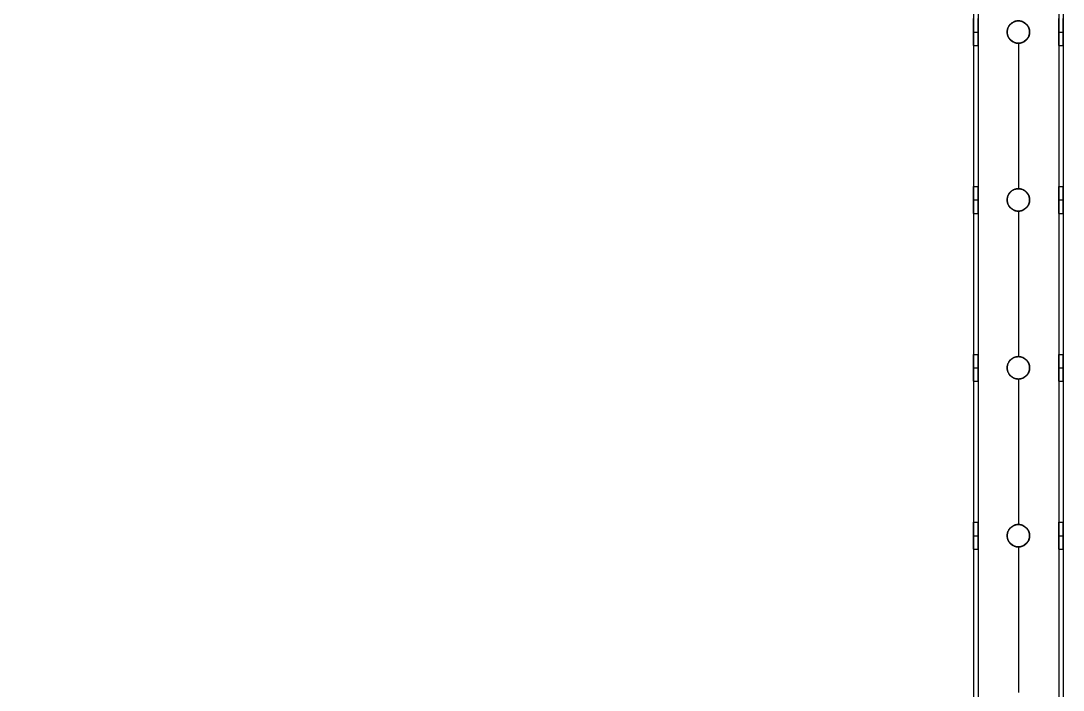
# Model space of a CAD drawing. Header units: millimetres. Extents: x 1279 to 9834, y -699 to 998.
# Drawn here: x 7206 to 7671.5, y 170.8 to 469.8 of the extents above; entities that cross this region are included whole.
import ezdxf

# ---------------------------------------------------------------- set-up
doc = ezdxf.new("R2010")
doc.units = ezdxf.units.MM
doc.header["$MEASUREMENT"] = 0
doc.layers.add('staal', color=7, linetype='Continuous', true_color=0x4c4c4c)

msp = doc.modelspace()

# ---------------------------------------------------------------- linework, layer by layer
at = {"layer": 'staal'}
for p, q in [((7651.49, 469.8, 1923.19), (7651.49, 469.8, 1925.19)), ((7651.49, 469.8, 1885.19), (7651.49, 469.8, 1887.19)), ((7631.49, 464.8, 1899.19), (7633.49, 464.8, 1899.19)), ((7631.49, 464.8, 1911.19), (7633.49, 464.8, 1911.19)), ((7646.49, 464.8, 1885.19), (7646.49, 464.8, 1887.19)), ((7646.49, 464.8, 1923.19), (7646.49, 464.8, 1925.19)), ((7656.49, 464.8, 1923.19), (7656.49, 464.8, 1925.19)), ((7656.49, 464.8, 1885.19), (7656.49, 464.8, 1887.19)), ((7669.49, 464.8, 1899.19), (7671.49, 464.8, 1899.19)), ((7669.49, 464.8, 1911.19), (7671.49, 464.8, 1911.19)), ((7631.49, 458.8, 1905.19), (7633.49, 458.8, 1905.19)), ((7651.49, 459.8, 1923.19), (7651.49, 459.8, 1925.19)), ((7651.49, 459.8, 1885.19), (7651.49, 459.8, 1887.19)), ((7669.49, 458.8, 1905.19), (7671.49, 458.8, 1905.19)), ((7631.49, 395.8, 1905.19), (7633.49, 395.8, 1905.19)), ((7669.49, 395.8, 1905.19), (7671.49, 395.8, 1905.19)), ((7651.49, 394.8, 1923.19), (7651.49, 394.8, 1925.19)), ((7651.49, 394.8, 1885.19), (7651.49, 394.8, 1887.19)), ((7631.49, 389.8, 1899.19), (7633.49, 389.8, 1899.19)), ((7631.49, 389.8, 1911.19), (7633.49, 389.8, 1911.19)), ((7646.49, 389.8, 1885.19), (7646.49, 389.8, 1887.19)), ((7646.49, 389.8, 1923.19), (7646.49, 389.8, 1925.19)), ((7656.49, 389.8, 1923.19), (7656.49, 389.8, 1925.19)), ((7656.49, 389.8, 1885.19), (7656.49, 389.8, 1887.19)), ((7669.49, 389.8, 1899.19), (7671.49, 389.8, 1899.19)), ((7669.49, 389.8, 1911.19), (7671.49, 389.8, 1911.19)), ((7631.49, 383.8, 1905.19), (7633.49, 383.8, 1905.19)), ((7651.49, 384.8, 1923.19), (7651.49, 384.8, 1925.19)), ((7651.49, 384.8, 1885.19), (7651.49, 384.8, 1887.19)), ((7669.49, 383.8, 1905.19), (7671.49, 383.8, 1905.19)), ((7631.49, 320.8, 1905.19), (7633.49, 320.8, 1905.19)), ((7651.49, 319.8, 1923.19), (7651.49, 319.8, 1925.19)), ((7651.49, 319.8, 1885.19), (7651.49, 319.8, 1887.19)), ((7669.49, 320.8, 1905.19), (7671.49, 320.8, 1905.19)), ((7631.49, 314.8, 1899.19), (7633.49, 314.8, 1899.19)), ((7631.49, 314.8, 1911.19), (7633.49, 314.8, 1911.19)), ((7646.49, 314.8, 1885.19), (7646.49, 314.8, 1887.19)), ((7646.49, 314.8, 1923.19), (7646.49, 314.8, 1925.19)), ((7656.49, 314.8, 1923.19), (7656.49, 314.8, 1925.19)), ((7656.49, 314.8, 1885.19), (7656.49, 314.8, 1887.19)), ((7669.49, 314.8, 1899.19), (7671.49, 314.8, 1899.19)), ((7669.49, 314.8, 1911.19), (7671.49, 314.8, 1911.19)), ((7631.49, 308.8, 1905.19), (7633.49, 308.8, 1905.19)), ((7651.49, 309.8, 1923.19), (7651.49, 309.8, 1925.19)), ((7651.49, 309.8, 1885.19), (7651.49, 309.8, 1887.19)), ((7669.49, 308.8, 1905.19), (7671.49, 308.8, 1905.19)), ((7631.49, 245.8, 1905.19), (7633.49, 245.8, 1905.19)), ((7651.49, 244.8, 1923.19), (7651.49, 244.8, 1925.19)), ((7651.49, 244.8, 1885.19), (7651.49, 244.8, 1887.19)), ((7669.49, 245.8, 1905.19), (7671.49, 245.8, 1905.19)), ((7631.49, 239.8, 1899.19), (7633.49, 239.8, 1899.19)), ((7631.49, 239.8, 1911.19), (7633.49, 239.8, 1911.19)), ((7646.49, 239.8, 1885.19), (7646.49, 239.8, 1887.19)), ((7646.49, 239.8, 1923.19), (7646.49, 239.8, 1925.19)), ((7656.49, 239.8, 1923.19), (7656.49, 239.8, 1925.19)), ((7656.49, 239.8, 1885.19), (7656.49, 239.8, 1887.19)), ((7669.49, 239.8, 1899.19), (7671.49, 239.8, 1899.19)), ((7669.49, 239.8, 1911.19), (7671.49, 239.8, 1911.19)), ((7631.49, 233.8, 1905.19), (7633.49, 233.8, 1905.19)), ((7651.49, 234.8, 1923.19), (7651.49, 234.8, 1925.19)), ((7651.49, 234.8, 1885.19), (7651.49, 234.8, 1887.19)), ((7669.49, 233.8, 1905.19), (7671.49, 233.8, 1905.19))]:
    msp.add_line(p, q, dxfattribs=at)
for points in [[(6355.49, 710.3), (7671.49, 710.3), (7671.49, -605.7), (6355.49, -605.7)], [(6395.49, 670.3), (7631.49, 670.3), (7631.49, -565.7), (6395.49, -565.7)]]:
    msp.add_lwpolyline(points, close=True, dxfattribs=at)
for centre in [(7651.49, 464.8, 1885.19), (7651.49, 464.8, 1924.19), (7651.49, 464.8, 1886.19), (7651.49, 389.8, 1885.19), (7651.49, 389.8, 1924.19), (7651.49, 389.8, 1886.19), (7651.49, 314.8, 1885.19), (7651.49, 314.8, 1924.19), (7651.49, 314.8, 1886.19), (7651.49, 239.8, 1885.19), (7651.49, 239.8, 1924.19), (7651.49, 239.8, 1886.19)]:
    msp.add_circle(centre, 5, dxfattribs=at)
for points in [[(7669.49, 708.3, 1923.19), (7669.49, 52.3, 1923.19), (7669.49, -603.7, 1923.19)], [(7669.49, 708.3, 1887.19), (7669.49, 52.3, 1887.19), (7669.49, -603.7, 1887.19)], [(7671.49, 710.3, 1885.19), (7671.49, 52.3, 1885.19), (7671.49, -605.7, 1885.19)], [(7671.49, 710.3, 1925.19), (7671.49, 52.3, 1925.19), (7671.49, -605.7, 1925.19)], [(7633.49, 672.3, 1923.19), (7633.49, 52.3, 1923.19), (7633.49, -567.7, 1923.19)], [(7633.49, 672.3, 1887.19), (7633.49, 52.3, 1887.19), (7633.49, -567.7, 1887.19)], [(7631.49, 670.3, 1885.19), (7631.49, 52.3, 1885.19), (7631.49, -565.7, 1885.19)], [(7631.49, 670.3, 1925.19), (7631.49, 52.3, 1925.19), (7631.49, -565.7, 1925.19)], [(7631.49, 458.8, 1905.19), (7631.49, 427.3, 1905.19), (7631.49, 395.8, 1905.19)], [(7633.49, 458.8, 1905.19), (7633.49, 427.3, 1905.19), (7633.49, 395.8, 1905.19)], [(7651.49, 459.8, 1925.19), (7651.49, 427.3, 1925.19), (7651.49, 394.8, 1925.19)], [(7651.49, 459.8, 1923.19), (7651.49, 427.3, 1923.19), (7651.49, 394.8, 1923.19)], [(7651.49, 459.8, 1887.19), (7651.49, 427.3, 1887.19), (7651.49, 394.8, 1887.19)], [(7651.49, 459.8, 1885.19), (7651.49, 427.3, 1885.19), (7651.49, 394.8, 1885.19)], [(7669.49, 458.8, 1905.19), (7669.49, 427.3, 1905.19), (7669.49, 395.8, 1905.19)], [(7671.49, 458.8, 1905.19), (7671.49, 427.3, 1905.19), (7671.49, 395.8, 1905.19)], [(7631.49, 383.8, 1905.19), (7631.49, 352.3, 1905.19), (7631.49, 320.8, 1905.19)], [(7633.49, 383.8, 1905.19), (7633.49, 352.3, 1905.19), (7633.49, 320.8, 1905.19)], [(7651.49, 384.8, 1925.19), (7651.49, 352.3, 1925.19), (7651.49, 319.8, 1925.19)], [(7651.49, 384.8, 1923.19), (7651.49, 352.3, 1923.19), (7651.49, 319.8, 1923.19)], [(7651.49, 384.8, 1887.19), (7651.49, 352.3, 1887.19), (7651.49, 319.8, 1887.19)], [(7651.49, 384.8, 1885.19), (7651.49, 352.3, 1885.19), (7651.49, 319.8, 1885.19)], [(7669.49, 383.8, 1905.19), (7669.49, 352.3, 1905.19), (7669.49, 320.8, 1905.19)], [(7671.49, 383.8, 1905.19), (7671.49, 352.3, 1905.19), (7671.49, 320.8, 1905.19)], [(7631.49, 308.8, 1905.19), (7631.49, 277.3, 1905.19), (7631.49, 245.8, 1905.19)], [(7633.49, 308.8, 1905.19), (7633.49, 277.3, 1905.19), (7633.49, 245.8, 1905.19)], [(7651.49, 309.8, 1925.19), (7651.49, 277.3, 1925.19), (7651.49, 244.8, 1925.19)], [(7651.49, 309.8, 1923.19), (7651.49, 277.3, 1923.19), (7651.49, 244.8, 1923.19)], [(7651.49, 309.8, 1887.19), (7651.49, 277.3, 1887.19), (7651.49, 244.8, 1887.19)], [(7651.49, 309.8, 1885.19), (7651.49, 277.3, 1885.19), (7651.49, 244.8, 1885.19)], [(7669.49, 308.8, 1905.19), (7669.49, 277.3, 1905.19), (7669.49, 245.8, 1905.19)], [(7671.49, 308.8, 1905.19), (7671.49, 277.3, 1905.19), (7671.49, 245.8, 1905.19)], [(7631.49, 233.8, 1905.19), (7631.49, 202.3, 1905.19), (7631.49, 170.8, 1905.19)], [(7633.49, 233.8, 1905.19), (7633.49, 202.3, 1905.19), (7633.49, 170.8, 1905.19)], [(7651.49, 234.8, 1925.19), (7651.49, 202.3, 1925.19), (7651.49, 169.8, 1925.19)], [(7651.49, 234.8, 1923.19), (7651.49, 202.3, 1923.19), (7651.49, 169.8, 1923.19)], [(7651.49, 234.8, 1887.19), (7651.49, 202.3, 1887.19), (7651.49, 169.8, 1887.19)], [(7651.49, 234.8, 1885.19), (7651.49, 202.3, 1885.19), (7651.49, 169.8, 1885.19)], [(7669.49, 233.8, 1905.19), (7669.49, 202.3, 1905.19), (7669.49, 170.8, 1905.19)], [(7671.49, 233.8, 1905.19), (7671.49, 202.3, 1905.19), (7671.49, 170.8, 1905.19)]]:
    msp.add_open_spline(points, degree=2, dxfattribs=at)
for points, weights, knots in [([(7631.49, 464.8, 1899.19), (7631.49, 458.8, 1899.19), (7631.49, 458.8, 1905.19), (7631.49, 458.8, 1911.19), (7631.49, 464.8, 1911.19), (7631.49, 470.8, 1911.19), (7631.49, 470.8, 1905.19), (7631.49, 470.8, 1899.19), (7631.49, 464.8, 1899.19)], [1, 0.707106781187, 1, 0.707106781187, 1, 0.707106781187, 1, 0.707106781187, 1], [-31.415927, -31.415927, -31.415927, -23.561945, -23.561945, -15.707963, -15.707963, -7.853982, -7.853982, 0, 0, 0]), ([(7633.49, 464.8, 1899.19), (7633.49, 470.8, 1899.19), (7633.49, 470.8, 1905.19), (7633.49, 470.8, 1911.19), (7633.49, 464.8, 1911.19), (7633.49, 458.8, 1911.19), (7633.49, 458.8, 1905.19), (7633.49, 458.8, 1899.19), (7633.49, 464.8, 1899.19)], [1, 0.707106781187, 1, 0.707106781187, 1, 0.707106781187, 1, 0.707106781187, 1], [0, 0, 0, 7.853982, 7.853982, 15.707963, 15.707963, 23.561945, 23.561945, 31.415927, 31.415927, 31.415927]), ([(7669.49, 464.8, 1899.19), (7669.49, 458.8, 1899.19), (7669.49, 458.8, 1905.19), (7669.49, 458.8, 1911.19), (7669.49, 464.8, 1911.19), (7669.49, 470.8, 1911.19), (7669.49, 470.8, 1905.19), (7669.49, 470.8, 1899.19), (7669.49, 464.8, 1899.19)], [1, 0.707106781187, 1, 0.707106781187, 1, 0.707106781187, 1, 0.707106781187, 1], [-31.415927, -31.415927, -31.415927, -23.561945, -23.561945, -15.707963, -15.707963, -7.853982, -7.853982, 0, 0, 0]), ([(7671.49, 464.8, 1899.19), (7671.49, 470.8, 1899.19), (7671.49, 470.8, 1905.19), (7671.49, 470.8, 1911.19), (7671.49, 464.8, 1911.19), (7671.49, 458.8, 1911.19), (7671.49, 458.8, 1905.19), (7671.49, 458.8, 1899.19), (7671.49, 464.8, 1899.19)], [1, 0.707106781187, 1, 0.707106781187, 1, 0.707106781187, 1, 0.707106781187, 1], [0, 0, 0, 7.853982, 7.853982, 15.707963, 15.707963, 23.561945, 23.561945, 31.415927, 31.415927, 31.415927]), ([(7646.49, 464.8, 1925.19), (7646.49, 459.8, 1925.19), (7651.49, 459.8, 1925.19), (7656.49, 459.8, 1925.19), (7656.49, 464.8, 1925.19), (7656.49, 469.8, 1925.19), (7651.49, 469.8, 1925.19), (7646.49, 469.8, 1925.19), (7646.49, 464.8, 1925.19)], [1, 0.707106781187, 1, 0.707106781187, 1, 0.707106781187, 1, 0.707106781187, 1], [-31.415927, -31.415927, -31.415927, -23.561945, -23.561945, -15.707963, -15.707963, -7.853982, -7.853982, 0, 0, 0]), ([(7646.49, 464.8, 1923.19), (7646.49, 469.8, 1923.19), (7651.49, 469.8, 1923.19), (7656.49, 469.8, 1923.19), (7656.49, 464.8, 1923.19), (7656.49, 459.8, 1923.19), (7651.49, 459.8, 1923.19), (7646.49, 459.8, 1923.19), (7646.49, 464.8, 1923.19)], [1, 0.707106781187, 1, 0.707106781187, 1, 0.707106781187, 1, 0.707106781187, 1], [0, 0, 0, 7.853982, 7.853982, 15.707963, 15.707963, 23.561945, 23.561945, 31.415927, 31.415927, 31.415927]), ([(7646.49, 464.8, 1887.19), (7646.49, 459.8, 1887.19), (7651.49, 459.8, 1887.19), (7656.49, 459.8, 1887.19), (7656.49, 464.8, 1887.19), (7656.49, 469.8, 1887.19), (7651.49, 469.8, 1887.19), (7646.49, 469.8, 1887.19), (7646.49, 464.8, 1887.19)], [1, 0.707106781187, 1, 0.707106781187, 1, 0.707106781187, 1, 0.707106781187, 1], [-31.415927, -31.415927, -31.415927, -23.561945, -23.561945, -15.707963, -15.707963, -7.853982, -7.853982, 0, 0, 0]), ([(7631.49, 389.8, 1899.19), (7631.49, 383.8, 1899.19), (7631.49, 383.8, 1905.19), (7631.49, 383.8, 1911.19), (7631.49, 389.8, 1911.19), (7631.49, 395.8, 1911.19), (7631.49, 395.8, 1905.19), (7631.49, 395.8, 1899.19), (7631.49, 389.8, 1899.19)], [1, 0.707106781187, 1, 0.707106781187, 1, 0.707106781187, 1, 0.707106781187, 1], [-31.415927, -31.415927, -31.415927, -23.561945, -23.561945, -15.707963, -15.707963, -7.853982, -7.853982, 0, 0, 0]), ([(7633.49, 389.8, 1899.19), (7633.49, 395.8, 1899.19), (7633.49, 395.8, 1905.19), (7633.49, 395.8, 1911.19), (7633.49, 389.8, 1911.19), (7633.49, 383.8, 1911.19), (7633.49, 383.8, 1905.19), (7633.49, 383.8, 1899.19), (7633.49, 389.8, 1899.19)], [1, 0.707106781187, 1, 0.707106781187, 1, 0.707106781187, 1, 0.707106781187, 1], [0, 0, 0, 7.853982, 7.853982, 15.707963, 15.707963, 23.561945, 23.561945, 31.415927, 31.415927, 31.415927]), ([(7669.49, 389.8, 1899.19), (7669.49, 383.8, 1899.19), (7669.49, 383.8, 1905.19), (7669.49, 383.8, 1911.19), (7669.49, 389.8, 1911.19), (7669.49, 395.8, 1911.19), (7669.49, 395.8, 1905.19), (7669.49, 395.8, 1899.19), (7669.49, 389.8, 1899.19)], [1, 0.707106781187, 1, 0.707106781187, 1, 0.707106781187, 1, 0.707106851018, 0.999999860338], [-31.415927, -31.415927, -31.415927, -23.561944, -23.561944, -15.707962, -15.707962, -7.85398, -7.85398, 0, 0, 0]), ([(7671.49, 389.8, 1899.19), (7671.49, 395.8, 1899.19), (7671.49, 395.8, 1905.19), (7671.49, 395.8, 1911.19), (7671.49, 389.8, 1911.19), (7671.49, 383.8, 1911.19), (7671.49, 383.8, 1905.19), (7671.49, 383.8, 1899.19), (7671.49, 389.8, 1899.19)], [1, 0.707106781187, 1, 0.707106781187, 1, 0.707106781187, 1, 0.707106781187, 1], [0, 0, 0, 7.853982, 7.853982, 15.707963, 15.707963, 23.561945, 23.561945, 31.415927, 31.415927, 31.415927]), ([(7646.49, 389.8, 1925.19), (7646.49, 384.8, 1925.19), (7651.49, 384.8, 1925.19), (7656.49, 384.8, 1925.19), (7656.49, 389.8, 1925.19), (7656.49, 394.8, 1925.19), (7651.49, 394.8, 1925.19), (7646.49, 394.8, 1925.19), (7646.49, 389.8, 1925.19)], [1, 0.707106781187, 1, 0.707106781187, 1, 0.707106781187, 1, 0.707106781187, 1], [-31.415927, -31.415927, -31.415927, -23.561945, -23.561945, -15.707963, -15.707963, -7.853982, -7.853982, 0, 0, 0]), ([(7646.49, 389.8, 1923.19), (7646.49, 394.8, 1923.19), (7651.49, 394.8, 1923.19), (7656.49, 394.8, 1923.19), (7656.49, 389.8, 1923.19), (7656.49, 384.8, 1923.19), (7651.49, 384.8, 1923.19), (7646.49, 384.8, 1923.19), (7646.49, 389.8, 1923.19)], [1, 0.707106781187, 1, 0.707106781187, 1, 0.707106781187, 1, 0.707106781187, 1], [0, 0, 0, 7.853982, 7.853982, 15.707963, 15.707963, 23.561945, 23.561945, 31.415927, 31.415927, 31.415927]), ([(7646.49, 389.8, 1887.19), (7646.49, 384.8, 1887.19), (7651.49, 384.8, 1887.19), (7656.49, 384.8, 1887.19), (7656.49, 389.8, 1887.19), (7656.49, 394.8, 1887.19), (7651.49, 394.8, 1887.19), (7646.49, 394.8, 1887.19), (7646.49, 389.8, 1887.19)], [1, 0.707106781187, 1, 0.707106781187, 1, 0.707106781187, 1, 0.707106781187, 1], [-31.415927, -31.415927, -31.415927, -23.561945, -23.561945, -15.707963, -15.707963, -7.853982, -7.853982, 0, 0, 0]), ([(7631.49, 314.8, 1899.19), (7631.49, 308.8, 1899.19), (7631.49, 308.8, 1905.19), (7631.49, 308.8, 1911.19), (7631.49, 314.8, 1911.19), (7631.49, 320.8, 1911.19), (7631.49, 320.8, 1905.19), (7631.49, 320.8, 1899.19), (7631.49, 314.8, 1899.19)], [1, 0.707106781187, 1, 0.707106781187, 1, 0.707106781187, 1, 0.707106781187, 1], [-31.415927, -31.415927, -31.415927, -23.561945, -23.561945, -15.707963, -15.707963, -7.853982, -7.853982, 0, 0, 0]), ([(7633.49, 314.8, 1899.19), (7633.49, 320.8, 1899.19), (7633.49, 320.8, 1905.19), (7633.49, 320.8, 1911.19), (7633.49, 314.8, 1911.19), (7633.49, 308.8, 1911.19), (7633.49, 308.8, 1905.19), (7633.49, 308.8, 1899.19), (7633.49, 314.8, 1899.19)], [1, 0.707106781187, 1, 0.707106781187, 1, 0.707106781187, 1, 0.707106781187, 1], [0, 0, 0, 7.853982, 7.853982, 15.707963, 15.707963, 23.561945, 23.561945, 31.415927, 31.415927, 31.415927]), ([(7646.49, 314.8, 1925.19), (7646.49, 309.8, 1925.19), (7651.49, 309.8, 1925.19), (7656.49, 309.8, 1925.19), (7656.49, 314.8, 1925.19), (7656.49, 319.8, 1925.19), (7651.49, 319.8, 1925.19), (7646.49, 319.8, 1925.19), (7646.49, 314.8, 1925.19)], [1, 0.707106781187, 1, 0.707106781187, 1, 0.707106781187, 1, 0.707106781187, 1], [-31.415927, -31.415927, -31.415927, -23.561945, -23.561945, -15.707963, -15.707963, -7.853982, -7.853982, 0, 0, 0]), ([(7646.49, 314.8, 1923.19), (7646.49, 319.8, 1923.19), (7651.49, 319.8, 1923.19), (7656.49, 319.8, 1923.19), (7656.49, 314.8, 1923.19), (7656.49, 309.8, 1923.19), (7651.49, 309.8, 1923.19), (7646.49, 309.8, 1923.19), (7646.49, 314.8, 1923.19)], [1, 0.707106781187, 1, 0.707106781187, 1, 0.707106781187, 1, 0.707106781187, 1], [0, 0, 0, 7.853982, 7.853982, 15.707963, 15.707963, 23.561945, 23.561945, 31.415927, 31.415927, 31.415927]), ([(7646.49, 314.8, 1887.19), (7646.49, 309.8, 1887.19), (7651.49, 309.8, 1887.19), (7656.49, 309.8, 1887.19), (7656.49, 314.8, 1887.19), (7656.49, 319.8, 1887.19), (7651.49, 319.8, 1887.19), (7646.49, 319.8, 1887.19), (7646.49, 314.8, 1887.19)], [1, 0.707106781187, 1, 0.707106781187, 1, 0.707106781187, 1, 0.707106781187, 1], [-31.415927, -31.415927, -31.415927, -23.561945, -23.561945, -15.707963, -15.707963, -7.853982, -7.853982, 0, 0, 0]), ([(7669.49, 314.8, 1899.19), (7669.49, 308.8, 1899.19), (7669.49, 308.8, 1905.19), (7669.49, 308.8, 1911.19), (7669.49, 314.8, 1911.19), (7669.49, 320.8, 1911.19), (7669.49, 320.8, 1905.19), (7669.49, 320.8, 1899.19), (7669.49, 314.8, 1899.19)], [1, 0.707106781187, 1, 0.707106781187, 1, 0.707106781187, 1, 0.707106781187, 1], [-31.415927, -31.415927, -31.415927, -23.561945, -23.561945, -15.707963, -15.707963, -7.853982, -7.853982, 0, 0, 0]), ([(7671.49, 314.8, 1899.19), (7671.49, 320.8, 1899.19), (7671.49, 320.8, 1905.19), (7671.49, 320.8, 1911.19), (7671.49, 314.8, 1911.19), (7671.49, 308.8, 1911.19), (7671.49, 308.8, 1905.19), (7671.49, 308.8, 1899.19), (7671.49, 314.8, 1899.19)], [1, 0.707106781187, 1, 0.707106781187, 1, 0.707106781187, 1, 0.707106781187, 1], [0, 0, 0, 7.853982, 7.853982, 15.707963, 15.707963, 23.561945, 23.561945, 31.415927, 31.415927, 31.415927]), ([(7631.49, 239.8, 1899.19), (7631.49, 233.8, 1899.19), (7631.49, 233.8, 1905.19), (7631.49, 233.8, 1911.19), (7631.49, 239.8, 1911.19), (7631.49, 245.8, 1911.19), (7631.49, 245.8, 1905.19), (7631.49, 245.8, 1899.19), (7631.49, 239.8, 1899.19)], [1, 0.707106781187, 1, 0.707106781187, 1, 0.707106781187, 1, 0.707106781187, 1], [-31.415927, -31.415927, -31.415927, -23.561945, -23.561945, -15.707963, -15.707963, -7.853982, -7.853982, 0, 0, 0]), ([(7633.49, 239.8, 1899.19), (7633.49, 245.8, 1899.19), (7633.49, 245.8, 1905.19), (7633.49, 245.8, 1911.19), (7633.49, 239.8, 1911.19), (7633.49, 233.8, 1911.19), (7633.49, 233.8, 1905.19), (7633.49, 233.8, 1899.19), (7633.49, 239.8, 1899.19)], [1, 0.707106781187, 1, 0.707106781187, 1, 0.707106781187, 1, 0.707106781187, 1], [0, 0, 0, 7.853982, 7.853982, 15.707963, 15.707963, 23.561945, 23.561945, 31.415927, 31.415927, 31.415927]), ([(7646.49, 239.8, 1925.19), (7646.49, 234.8, 1925.19), (7651.49, 234.8, 1925.19), (7656.49, 234.8, 1925.19), (7656.49, 239.8, 1925.19), (7656.49, 244.8, 1925.19), (7651.49, 244.8, 1925.19), (7646.49, 244.8, 1925.19), (7646.49, 239.8, 1925.19)], [1, 0.707106781187, 1, 0.707106781187, 1, 0.707106781187, 1, 0.707106781187, 1], [-31.415927, -31.415927, -31.415927, -23.561945, -23.561945, -15.707963, -15.707963, -7.853982, -7.853982, 0, 0, 0]), ([(7646.49, 239.8, 1923.19), (7646.49, 244.8, 1923.19), (7651.49, 244.8, 1923.19), (7656.49, 244.8, 1923.19), (7656.49, 239.8, 1923.19), (7656.49, 234.8, 1923.19), (7651.49, 234.8, 1923.19), (7646.49, 234.8, 1923.19), (7646.49, 239.8, 1923.19)], [1, 0.707106781187, 1, 0.707106781187, 1, 0.707106781187, 1, 0.707106781187, 1], [0, 0, 0, 7.853982, 7.853982, 15.707963, 15.707963, 23.561945, 23.561945, 31.415927, 31.415927, 31.415927]), ([(7646.49, 239.8, 1887.19), (7646.49, 234.8, 1887.19), (7651.49, 234.8, 1887.19), (7656.49, 234.8, 1887.19), (7656.49, 239.8, 1887.19), (7656.49, 244.8, 1887.19), (7651.49, 244.8, 1887.19), (7646.49, 244.8, 1887.19), (7646.49, 239.8, 1887.19)], [1, 0.707106781187, 1, 0.707106781187, 1, 0.707106781187, 1, 0.707106781187, 1], [-31.415927, -31.415927, -31.415927, -23.561945, -23.561945, -15.707963, -15.707963, -7.853982, -7.853982, 0, 0, 0]), ([(7669.49, 239.8, 1899.19), (7669.49, 233.8, 1899.19), (7669.49, 233.8, 1905.19), (7669.49, 233.8, 1911.19), (7669.49, 239.8, 1911.19), (7669.49, 245.8, 1911.19), (7669.49, 245.8, 1905.19), (7669.49, 245.8, 1899.19), (7669.49, 239.8, 1899.19)], [1, 0.707106781187, 1, 0.707106781187, 1, 0.707106781187, 1, 0.707106781187, 1], [-31.415927, -31.415927, -31.415927, -23.561945, -23.561945, -15.707963, -15.707963, -7.853982, -7.853982, 0, 0, 0]), ([(7671.49, 239.8, 1899.19), (7671.49, 245.8, 1899.19), (7671.49, 245.8, 1905.19), (7671.49, 245.8, 1911.19), (7671.49, 239.8, 1911.19), (7671.49, 233.8, 1911.19), (7671.49, 233.8, 1905.19), (7671.49, 233.8, 1899.19), (7671.49, 239.8, 1899.19)], [1, 0.707106781187, 1, 0.707106781187, 1, 0.707106781187, 1, 0.707106781187, 1], [0, 0, 0, 7.853982, 7.853982, 15.707963, 15.707963, 23.561945, 23.561945, 31.415927, 31.415927, 31.415927])]:
    msp.add_rational_spline(points, weights, degree=2, knots=knots, dxfattribs=at)

doc.saveas('drawing.dxf')
